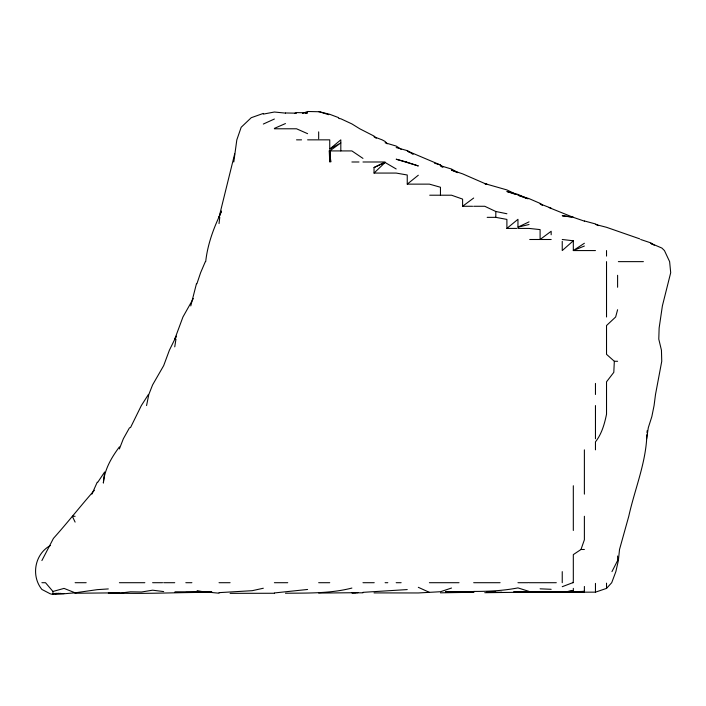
<?xml version="1.0" encoding="UTF-8"?>
<svg xmlns="http://www.w3.org/2000/svg" width="706" height="706" viewBox="0 0 706 706"><rect width="100%" height="100%" fill="white"/><g stroke="black" fill="none" stroke-linecap="round" stroke-linejoin="round"><path stroke-width="1.06" d="M617.6 275.296L617.6 287.263M617.6 309.722L615.65 316.994L606.525 325.545L606.525 354.324L614.326 361.278L613.805 372.344L606.525 381.814L606.525 414.219C604.512 424.015 601.75 433.899 595.458 441.894L595.458 449.846M584.383 586.465L584.383 592.069L513.933 592.29L595.458 592.149L606.525 588.398L611.714 582.706L615.853 571.631L618.368 560.564L619.515 549.489L628.772 516.271C634.773 489.126 646.025 462.915 646.89 434.746M647.023 432.734L647.155 430.722M233.792 161.992L236.828 139.85L241.178 127.274L251.239 117.708L263.32 113.428M219.028 223.581L219.778 217.351M646.617 438.779L648.302 427.704L651.832 416.637L654.074 405.562L655.503 394.495L661.751 361.278L661.443 350.202L658.786 339.136L659.13 328.061L662.378 305.919L670.7 272.71L669.623 261.635L664.443 250.568L661.884 248.062L650.808 243.323L652.653 244.532M174.744 346.849L175.962 339.136M205.702 261.635C207.37 246.209 212.418 231.4 218.842 217.351M146.557 405.562L148.816 394.495L152.602 384.885L163.677 365.637L169.396 350.202L176.306 336.171M234.674 153.943L219.028 217.351L221.41 211.315M190.779 305.919L196.444 283.777M196.895 283.777L200.61 272.71L205.34 261.635M562.241 586.695L572.742 582.706L573.316 581.47L573.316 554.616L580.985 549.489L584.383 539.781L584.383 516.271M119.393 448.928L123.347 438.779L129.542 427.704M219.028 216.927L221.41 211.12M91.886 494.129L97.251 482.189M130.46 427.704L141.35 405.562L148.419 394.495M611.952 571.631L617.6 560.564L617.6 556.001M41.892 560.564L53.418 538.413C67.511 522.722 80.449 506.078 94.401 490.264M176.306 336.365L174.744 339.136L182.942 316.994L193.329 298.541M97.816 482.207L104.647 471.987L103.358 483.063C104.453 469.552 111.46 457.541 119.393 446.916M362.963 161.992L385.097 161.992L374.03 167.525L374.03 173.067L385.097 162.495L396.172 168.963M595.458 250.568L573.316 250.568L573.316 240.79L562.241 250.568L562.241 241.337M307.604 139.85L329.746 139.85L329.746 149.045L340.813 139.85L340.813 150.925M487.184 217.351L495.815 217.351L506.89 219.416L506.89 228.417L517.957 219.301L517.957 227.155L529.032 224.508M374.03 173.067L396.172 173.067L407.247 175L407.247 184.134L418.314 175.22M50.417 545.509C34.762 553.857 30.773 575.752 41.892 589.439L50.188 593.772L52.959 594.514L52.959 591.469L45.502 582.706L41.892 582.706M429.725 195.209L451.531 195.209L462.598 199.101L462.598 206.276L473.673 198.033M362.963 158.4L351.888 150.925L329.252 150.925L329.746 161.992L329.746 150.925L340.813 142.939L329.746 149.045M584.383 243.261L573.316 250.542L584.383 246.032M517.957 227.155L529.032 221.869M263.32 124.044L274.387 119.023M374.03 167.525L385.097 162.495M294.517 113.472L296.529 112.581L307.604 112.863L305.592 113.384M274.387 128.386L285.462 123.559M302.565 113.428L307.604 111.486L318.671 111.733M451.531 588.036L440.456 591.725L418.314 592.961L374.03 592.908M52.959 591.469L64.034 588.398L75.11 592.811L97.251 589.651L108.318 588.928M351.888 588.063C330.24 593.605 307.71 593.031 285.462 593.225M263.32 588.239L252.245 590.684L219.028 592.643M263.32 114.107L274.387 112.016L285.462 113.119M573.316 588.354L573.316 590.701L562.241 592.422L551.165 591.84L562.241 592.255L573.316 591.76L568.277 591.849M562.241 592.255L573.316 590.701M307.604 589.466L274.387 592.952M75.11 592.811L64.034 593.772L52.959 593.772L64.034 593.543L55.262 593.772M407.247 589.572L362.963 592.343M53.965 593.711L59.004 593.367M53.965 593.525L56.992 593.375M357.924 592.687L318.671 593.066M515.945 591.999L513.933 592.06L516.951 591.963M546.135 591.963L484.74 592.705M355.912 592.696L351.888 592.811L362.963 592.819M440.456 592.828L473.673 592.263L445.486 592.237L473.673 592.175L445.486 592.228L451.531 592.184M53.965 593.552L61.016 593.393M573.316 592.281L584.383 592.034M274.387 593.261L230.103 593.34M451.531 592.29L462.598 592.122M529.032 592.131L513.933 592.237L551.165 592.131L513.933 592.202M185.819 592.378L196.895 592.263L174.744 592.299L211.985 592.281M559.223 591.981L551.165 592.052L573.316 592.087L584.383 591.372L562.241 592.06L573.316 592.175M486.752 592.246L501.851 592.246M551.165 592.219L562.241 592.149L540.099 592.246M529.032 592.219L513.933 592.263M445.486 592.193L473.673 592.157M274.387 128.783L296.529 128.783L307.604 133.681M296.529 139.85L301.541 139.85M351.888 161.992L358.983 161.992M407.247 184.134L429.389 184.134L440.456 187.249L440.456 195.209M462.598 206.276L472.588 206.276M473.673 206.276L484.74 206.276L495.815 211.491L506.89 213.75M506.89 228.417L516.713 228.417M517.957 228.417L529.032 228.417L540.099 229.6L540.099 239.493L551.165 231.259L551.165 234.763M529.721 239.493L551.165 239.493M618.368 261.635L643.387 261.635M614.326 361.278L617.6 361.278M75.11 516.271L72.347 516.271L75.11 522.105M580.985 549.489L584.383 549.489M75.11 582.706L86.176 582.706M119.393 582.706L144.854 582.706M152.602 582.706L162.548 582.706M163.677 582.706L174.744 582.706M185.819 582.706L191.9 582.706M219.028 582.706L230.103 582.706M274.387 582.706L287.739 582.706M318.671 582.706L329.746 582.706M362.963 582.706L374.224 582.706M385.097 582.706L387.806 582.706M396.172 582.706L401.14 582.706M429.389 582.706L459.024 582.706M473.673 582.706L500.095 582.706M517.957 582.706L528.3 582.706M529.032 582.706L556.302 582.706M572.742 582.706L573.316 582.706M473.673 591.425C488.481 591.46 503.396 590.719 517.957 587.895L529.032 591.407M174.744 592.272L196.895 592.334M462.598 592.228L473.673 592.281M207.961 592.44L211.985 592.458M119.393 593.278L108.318 593.172L119.393 592.819L75.11 593.252M285.462 112.969L296.529 113.172M540.099 588.813L551.165 589.307M219.028 593.208L196.895 591.063L211.985 592.396C181.089 592.237 150.281 593.923 119.393 593.181L130.46 591.813L141.535 591.999L152.602 590.19L163.677 591.584M562.241 239.493L573.316 240.79M573.316 217.077L562.241 215.754L571.304 217.06M338.748 118.467L340.813 118.767L351.888 123.912L359.76 128.783L374.03 136.073L376.183 138.341M486.911 184.134L484.74 183.595L506.89 189.914L516.112 194.326M329.252 150.925L329.746 151.049L330.752 161.992L329.746 150.925M595.458 224.429L606.525 227.306L639.742 238.857M584.383 220.952L595.458 223.934L598.247 225.62M549.171 207.635L572.31 216.963M396.172 147.563L407.247 150.616L413.125 154.42M385.097 142.762L396.172 146.063L401.202 149.301M434.525 163.201L440.456 165.001L442.918 167.198M328.74 114.69L318.671 111.574L329.746 114.301L338.792 117.708M515.945 194.538L506.89 191.511L517.957 194.406L528.044 198.871M640.677 239.493L650.808 242.882L654.215 245.247M573.316 217.351L584.383 221.137M526.014 198.201L517.957 195.209L529.032 198.598L540.099 203.381L542.535 205.119M374.03 136.779L382.131 139.85L385.097 141.456L387.223 143.83M457.62 172.643L451.531 170.128L462.598 173.844L486.222 184.134M440.456 165.001L407.247 150.925L409.092 152.09M551.165 208.182L540.099 203.893L542.535 205.322M418.314 587.313L429.389 592.36M457.744 172.564L451.531 169.043L440.456 165.716L442.097 167.048M606.525 250.568L606.525 256.101M606.525 261.635L606.525 316.994M606.525 583.147L606.525 588.398M595.458 383.42L595.458 394.495M595.458 405.562L595.458 438.779M595.458 583.394L595.458 592.149M584.383 449.846L584.383 494.129M573.316 485.737L573.316 530.471M562.241 571.631L562.241 582.706M495.815 211.491L495.815 217.351M318.671 131.863L318.671 138.738M528.026 591.972L517.957 592.281L528.026 591.972M560.229 591.981L551.165 592.078L560.229 591.981M211.985 592.334L207.961 592.343L211.985 592.343M495.815 592.255L486.752 592.166L495.815 592.255M573.316 592.087L564.253 591.981L573.316 592.087M406.427 161.992L396.172 159.203L418.314 165.945L406.427 161.992"/></g></svg>
